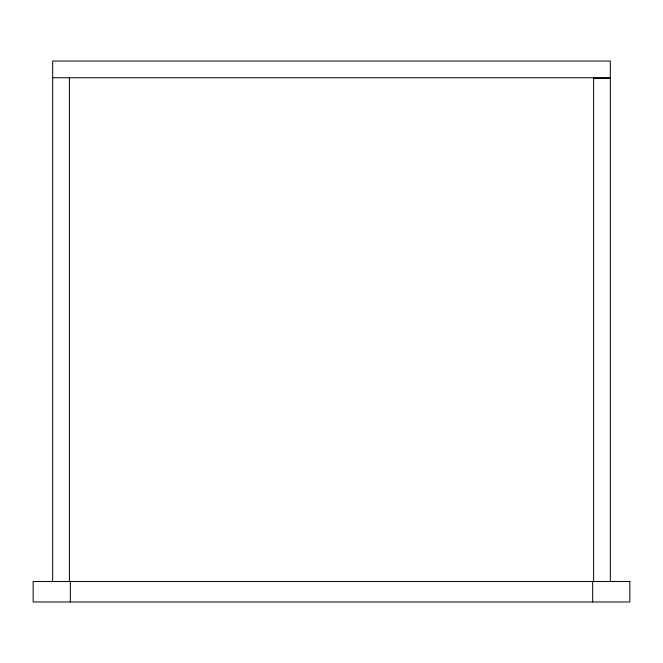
<?xml version="1.0" encoding="UTF-8"?>
<svg xmlns="http://www.w3.org/2000/svg" width="663" height="663" viewBox="0 0 663 663"><rect width="100%" height="100%" fill="white"/><g stroke="black" fill="none" stroke-linecap="round" stroke-linejoin="round"><path stroke-width="0.99" d="M52.667 77.762L610.333 77.762L610.333 61.029L52.667 61.029L52.667 581.517M593.6 78.317L610.333 78.317L610.333 581.517M593.6 77.762L593.6 581.517M592.672 581.517L592.672 601.971M70.328 581.517L70.328 601.971M69.4 77.762L69.4 581.517M629.85 581.517L33.15 581.517L33.15 601.971L629.85 601.971L629.85 581.517"/></g></svg>
